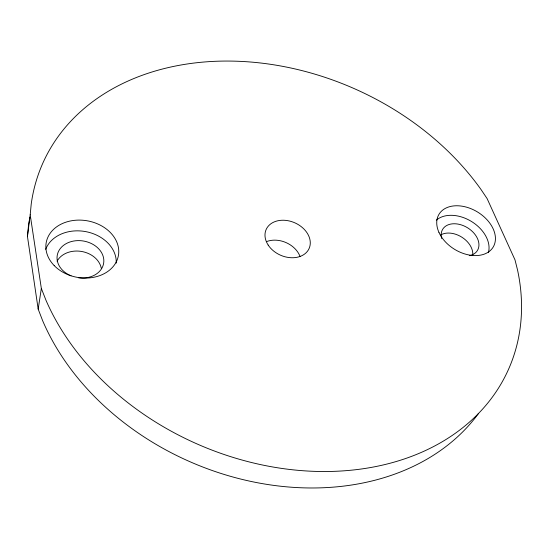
<?xml version="1.0" encoding="UTF-8"?>
<svg xmlns="http://www.w3.org/2000/svg" width="549" height="549" viewBox="0 0 549 549"><rect width="100%" height="100%" fill="white"/><g stroke="black" fill="none" stroke-linecap="round" stroke-linejoin="round"><path stroke-width="0.82" d="M478.268 413.802A248.498 192.795 23.7 0 1 250.872 481.404A248.498 192.795 23.7 0 1 42.664 320.746L38.176 309.101L27.45 236.42L28.479 225.666A248.498 192.795 23.7 0 1 29.255 220.609M30.195 214.824L31.231 203.974A254.647 194.271 23.7 0 1 218.097 61.2A254.647 194.271 23.7 0 1 481.061 189.583L487.1 198.566L515.003 259.883L517.522 269.923A254.647 194.271 23.7 0 1 342.013 470.953A254.647 194.271 23.7 0 1 45.979 300.255L41.34 288.431L30.195 214.824L27.45 236.42M38.176 309.101L41.34 288.431M29.557 218.934A248.498 192.795 23.7 0 1 29.866 217.267M266.553 241.615A22.928 17.589 23.7 0 1 300.104 256.63M57.082 261.214A23.236 18.467 9.5 0 1 81.197 251.394A23.236 18.467 9.5 0 1 101.263 268.187M441.019 234.773A20.128 14.192 31.5 0 1 462.128 237.36A20.128 14.192 31.5 0 1 472.723 255.319M71.061 275.845A23.532 18.563 9.8 0 1 64.562 244.607A23.532 18.563 9.8 0 1 102.56 254.667A23.532 18.563 9.8 0 1 78.548 277.821M441.677 238.479A20.354 14.212 31.4 0 1 454.078 223.752A20.354 14.212 31.4 0 1 477.335 238.232A20.354 14.212 31.4 0 1 469.285 255.669M45.684 249.356A36.213 28.569 9.8 0 1 86.076 231.685A36.213 28.569 9.8 0 1 116.223 263.115M436.338 220.163A31.314 21.878 31.4 0 1 471.673 221.597A31.314 21.878 31.4 0 1 488.425 252.485M268.2 245.101A23.483 17.698 23.7 0 0 307.426 251.298A23.483 17.698 23.7 0 0 287.278 220.581A23.483 17.698 23.7 0 0 268.2 245.101M54.193 265.572A36.68 28.713 10.1 0 0 116.47 261.482A36.68 28.713 10.1 0 0 76.256 220.19A36.68 28.713 10.1 0 0 54.193 265.572M438.96 232.412A31.67 21.912 31.3 0 0 489.372 251.339A31.67 21.912 31.3 0 0 469.93 208.284A31.67 21.912 31.3 0 0 438.96 232.412"/></g></svg>
